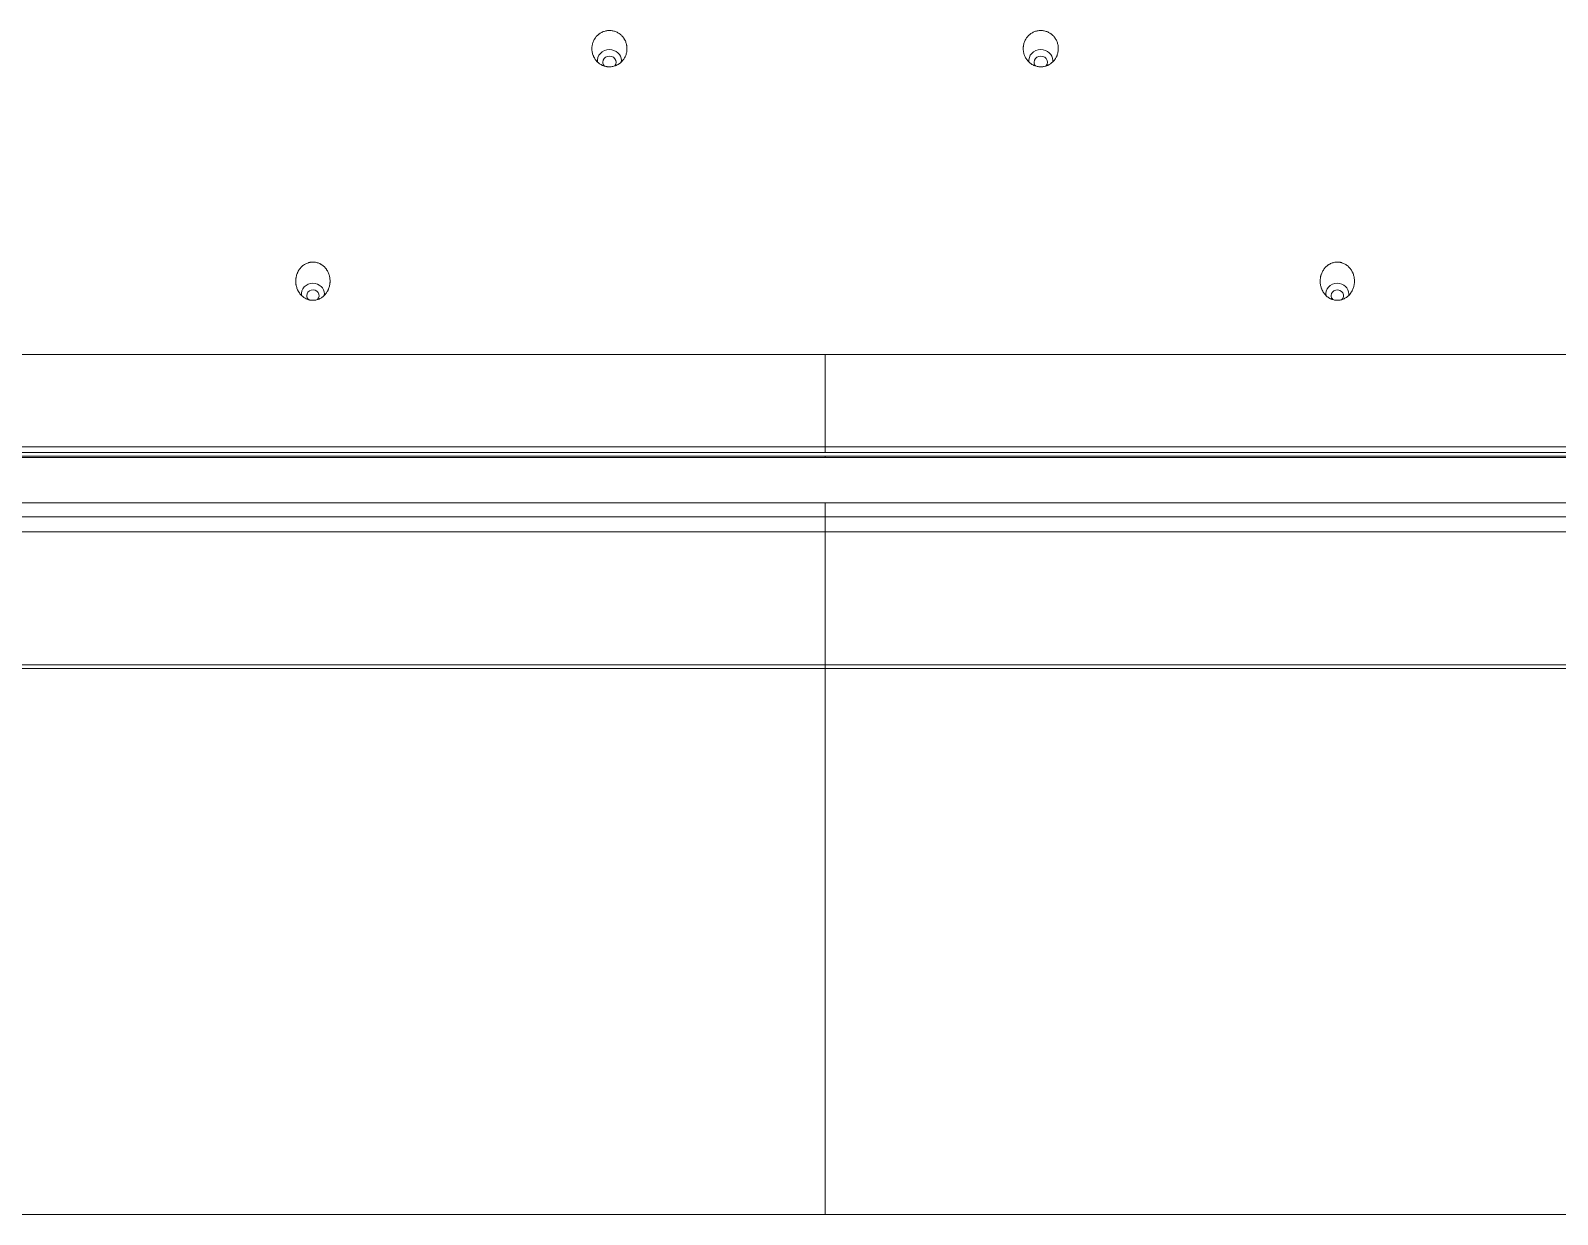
# Model space of a CAD drawing. Header units: inches. Extents: x 3778 to 56227, y -16914 to 35091.
# Drawn here: x 38637.2 to 38722.5, y -10698.3 to -10632.1 of the extents above; entities that cross this region are included whole.
import ezdxf

# ---------------------------------------------------------------- set-up
doc = ezdxf.new("R2010")
doc.units = ezdxf.units.IN
doc.header["$LTSCALE"] = 100
doc.header["$MEASUREMENT"] = 0
doc.layers.add('2-con', color=2, linetype='Continuous')
doc.layers.add('mark-B', color=2, linetype='Continuous', lineweight=20)

# ---------------------------------------------------------------- blocks, each defined once
blk = doc.blocks.new('무풍1way 일반')
at = {"layer": 'mark-B'}
for p, q in [((0, -390.265), (0, -390.476)), ((0, -390.265), (0, -390.476)), ((0, -398.738), (0, -399.521)), ((0, -398.738), (0, -399.521)), ((0, -402.051), (0, -402.138)), ((0, -402.344), (0, -402.661)), ((0, -402.661), (0, -407.818))]:
    blk.add_line(p, q, dxfattribs=at)
for centre, major_axis, start_param, end_param in [((-28.618, -411.212), (-0.641, 0), 6.140244, 6.283185), ((-28.618, -411.115), (0.346, 0), 2.274711, 6.283185), ((-28.618, -411.212), (-0.641, 0), 1.570794, 3.322627), ((-28.618, -411.115), (0.346, 0), 0, 0.786376), ((28.618, -411.212), (-0.641, 0), 6.096653, 6.283185), ((28.618, -411.115), (0.346, 0), 2.380343, 6.283185), ((28.618, -411.212), (-0.641, 0), 1.570794, 3.288362), ((28.618, -411.115), (0.346, 0), 0, 0.853236), ((-28.618, -411.212), (-0.641, 0), 0, 1.570794), ((28.618, -411.212), (-0.641, 0), 0, 1.570794), ((-12.05, -424.159), (0.372, 0), 2.50954, 6.283185), ((-12.05, -424.159), (0.372, 0), 0, 0.653554), ((12.05, -424.159), (0.372, 0), 2.493546, 6.283185), ((12.05, -424.159), (0.372, 0), 0, 0.633621), ((-12.05, -424.256), (-0.666, 0), 6.13553, 6.283185), ((-12.05, -424.256), (-0.666, 0), 0, 1.5708), ((-12.05, -424.256), (-0.666, 0), 1.570794, 3.286499), ((12.05, -424.256), (-0.666, 0), 6.14093, 6.283185), ((12.05, -424.256), (-0.666, 0), 0, 1.5708), ((12.05, -424.256), (-0.666, 0), 1.570794, 3.290714)]:
    blk.add_ellipse(centre, major_axis=major_axis, ratio=0.913545, start_param=start_param, end_param=end_param, dxfattribs=at)
for points, knots in [([(-456.218, -359.742), (-451.465, -359.741), (-441.961, -359.742), (-422.952, -359.741), (-389.686, -359.742), (-342.163, -359.741), (-285.136, -359.742), (-209.1, -359.742), (-114.054, -359.742), (-38.018, -359.742), (0, -359.742)], [0, 0, 0, 0, 0.03125, 0.0625, 0.125, 0.25, 0.375, 0.5, 0.75, 1, 1, 1, 1]), ([(-456.218, -359.742), (-451.465, -359.741), (-441.961, -359.742), (-422.952, -359.741), (-389.686, -359.742), (-342.163, -359.741), (-285.136, -359.742), (-209.1, -359.742), (-114.054, -359.742), (-38.018, -359.742), (0, -359.742)], [0, 0, 0, 0, 0.03125, 0.0625, 0.125, 0.25, 0.375, 0.5, 0.75, 1, 1, 1, 1]), ([(0, -359.742), (38.018, -359.742), (114.054, -359.742), (209.1, -359.742), (285.136, -359.742), (342.163, -359.741), (389.686, -359.742), (422.952, -359.741), (441.961, -359.742), (451.465, -359.741), (456.218, -359.742)], [0, 0, 0, 0, 0.25, 0.5, 0.625, 0.75, 0.875, 0.9375, 0.96875, 1, 1, 1, 1]), ([(0, -359.742), (38.018, -359.742), (114.054, -359.742), (209.1, -359.742), (285.136, -359.742), (342.163, -359.741), (389.686, -359.742), (422.952, -359.741), (441.961, -359.742), (451.465, -359.741), (456.218, -359.742)], [0, 0, 0, 0, 0.25, 0.5, 0.625, 0.75, 0.875, 0.9375, 0.96875, 1, 1, 1, 1]), ([(0, -390.476), (-70.859, -390.476), (-141.718, -390.476), (-248.006, -390.476), (-301.151, -390.476), (-363.152, -390.476), (-394.153, -390.476), (-411.868, -390.476), (-420.725, -390.476), (-425.154, -390.476)], [0, 0, 0, 0, 0.5, 0.5, 0.75, 0.875, 0.9375, 0.96875, 1, 1, 1, 1]), ([(0, -390.476), (-70.859, -390.476), (-141.718, -390.476), (-248.006, -390.476), (-301.151, -390.476), (-363.152, -390.476), (-394.153, -390.476), (-411.868, -390.476), (-420.725, -390.476), (-425.154, -390.476)], [0, 0, 0, 0, 0.5, 0.5, 0.75, 0.875, 0.9375, 0.96875, 1, 1, 1, 1]), ([(425.154, -390.476), (420.725, -390.476), (411.868, -390.476), (394.153, -390.476), (363.152, -390.476), (301.151, -390.476), (177.147, -390.476), (70.859, -390.476), (0, -390.476)], [0, 0, 0, 0, 0.03125, 0.0625, 0.125, 0.25, 0.5, 1, 1, 1, 1]), ([(425.154, -390.476), (420.725, -390.476), (411.868, -390.476), (394.153, -390.476), (363.152, -390.476), (301.151, -390.476), (177.147, -390.476), (70.859, -390.476), (0, -390.476)], [0, 0, 0, 0, 0.03125, 0.0625, 0.125, 0.25, 0.5, 1, 1, 1, 1]), ([(0, -397.903), (-35.56, -397.903), (-106.679, -397.903), (-213.359, -397.903), (-302.258, -397.902), (-364.488, -397.902), (-395.603, -397.901), (-413.382, -397.903), (-422.272, -397.899), (-426.717, -397.903)], [0, 0, 0, 0, 0.25, 0.5, 0.75, 0.875, 0.9375, 0.96875, 1, 1, 1, 1]), ([(0, -397.903), (-35.56, -397.903), (-106.679, -397.903), (-213.359, -397.903), (-302.258, -397.902), (-364.488, -397.902), (-395.603, -397.901), (-413.382, -397.903), (-422.272, -397.899), (-426.717, -397.903)], [0, 0, 0, 0, 0.25, 0.5, 0.75, 0.875, 0.9375, 0.96875, 1, 1, 1, 1]), ([(426.717, -397.903), (422.272, -397.899), (413.382, -397.903), (395.603, -397.901), (364.488, -397.902), (302.258, -397.902), (213.359, -397.903), (106.679, -397.903), (35.56, -397.903), (0, -397.903)], [0, 0, 0, 0, 0.03125, 0.0625, 0.125, 0.25, 0.5, 0.75, 1, 1, 1, 1]), ([(426.717, -397.903), (422.272, -397.899), (413.382, -397.903), (395.603, -397.901), (364.488, -397.902), (302.258, -397.902), (213.359, -397.903), (106.679, -397.903), (35.56, -397.903), (0, -397.903)], [0, 0, 0, 0, 0.03125, 0.0625, 0.125, 0.25, 0.5, 0.75, 1, 1, 1, 1]), ([(-426.893, -398.738), (-422.446, -398.738), (-418, -398.738), (-409.106, -398.738), (-404.659, -398.738), (-391.319, -398.738), (-382.425, -398.738), (-355.744, -398.738), (-302.383, -398.738), (-249.021, -398.738), (-142.298, -398.738), (-71.149, -398.738), (0, -398.738)], [0, 0, 0, 0, 0.03125, 0.03125, 0.0625, 0.0625, 0.125, 0.125, 0.25, 0.5, 0.5, 1, 1, 1, 1]), ([(-426.893, -398.738), (-422.446, -398.738), (-418, -398.738), (-409.106, -398.738), (-404.659, -398.738), (-391.319, -398.738), (-382.425, -398.738), (-355.744, -398.738), (-302.383, -398.738), (-249.021, -398.738), (-142.298, -398.738), (-71.149, -398.738), (0, -398.738)], [0, 0, 0, 0, 0.03125, 0.03125, 0.0625, 0.0625, 0.125, 0.125, 0.25, 0.5, 0.5, 1, 1, 1, 1]), ([(0, -398.738), (71.149, -398.738), (142.298, -398.738), (249.021, -398.738), (284.595, -398.738), (337.957, -398.738), (355.744, -398.738), (382.425, -398.738), (391.319, -398.738), (404.659, -398.738), (409.106, -398.738), (418, -398.738), (422.446, -398.738), (426.893, -398.738)], [0, 0, 0, 0, 0.5, 0.5, 0.75, 0.75, 0.875, 0.875, 0.9375, 0.9375, 0.96875, 0.96875, 1, 1, 1, 1]), ([(0, -398.738), (71.149, -398.738), (142.298, -398.738), (249.021, -398.738), (284.595, -398.738), (337.957, -398.738), (355.744, -398.738), (382.425, -398.738), (391.319, -398.738), (404.659, -398.738), (409.106, -398.738), (418, -398.738), (422.446, -398.738), (426.893, -398.738)], [0, 0, 0, 0, 0.5, 0.5, 0.75, 0.75, 0.875, 0.875, 0.9375, 0.9375, 0.96875, 0.96875, 1, 1, 1, 1]), ([(-426.891, -402.051), (-422.445, -402.051), (-417.998, -402.051), (-409.104, -402.051), (-404.657, -402.051), (-391.317, -402.051), (-382.423, -402.051), (-355.743, -402.051), (-337.956, -402.051), (-284.594, -402.051), (-249.02, -402.051), (-142.297, -402.051), (-71.149, -402.051), (0, -402.051)], [0, 0, 0, 0, 0.03125, 0.03125, 0.0625, 0.0625, 0.125, 0.125, 0.25, 0.25, 0.5, 0.5, 1, 1, 1, 1]), ([(0, -402.138), (-71.148, -402.138), (-142.296, -402.138), (-249.018, -402.138), (-284.592, -402.138), (-337.953, -402.138), (-355.74, -402.138), (-382.421, -402.138), (-391.314, -402.138), (-404.655, -402.138), (-409.101, -402.138), (-417.995, -402.138), (-422.442, -402.138), (-426.888, -402.138)], [0, 0, 0, 0, 0.5, 0.5, 0.75, 0.75, 0.875, 0.875, 0.9375, 0.9375, 0.96875, 0.96875, 1, 1, 1, 1]), ([(0, -402.051), (71.149, -402.051), (142.297, -402.051), (249.02, -402.051), (284.594, -402.051), (337.956, -402.051), (355.743, -402.051), (382.423, -402.051), (391.317, -402.051), (404.657, -402.051), (409.104, -402.051), (417.998, -402.051), (422.445, -402.051), (426.891, -402.051)], [0, 0, 0, 0, 0.5, 0.5, 0.75, 0.75, 0.875, 0.875, 0.9375, 0.9375, 0.96875, 0.96875, 1, 1, 1, 1]), ([(426.888, -402.138), (422.442, -402.138), (417.995, -402.138), (409.101, -402.138), (404.655, -402.138), (391.314, -402.138), (382.421, -402.138), (355.74, -402.138), (337.953, -402.138), (284.592, -402.138), (249.018, -402.138), (142.296, -402.138), (71.148, -402.138), (0, -402.138)], [0, 0, 0, 0, 0.03125, 0.03125, 0.0625, 0.0625, 0.125, 0.125, 0.25, 0.25, 0.5, 0.5, 1, 1, 1, 1]), ([(-27.74, -411.489), (-27.716, -411.552), (-27.697, -411.615), (-27.677, -411.712), (-27.672, -411.744), (-27.666, -411.794), (-27.664, -411.81), (-27.662, -411.843), (-27.661, -411.86), (-27.658, -411.943), (-27.661, -412.009), (-27.674, -412.108), (-27.679, -412.14), (-27.69, -412.189), (-27.694, -412.205), (-27.702, -412.237), (-27.707, -412.253), (-27.732, -412.333), (-27.757, -412.394), (-27.802, -412.481), (-27.819, -412.51), (-27.846, -412.552), (-27.855, -412.566), (-27.874, -412.593), (-27.884, -412.606), (-27.936, -412.672), (-27.981, -412.72), (-28.056, -412.784), (-28.082, -412.804), (-28.123, -412.833), (-28.137, -412.842), (-28.165, -412.859), (-28.18, -412.868), (-28.253, -412.908), (-28.314, -412.933), (-28.409, -412.96), (-28.442, -412.968), (-28.508, -412.979), (-28.541, -412.982), (-28.64, -412.987), (-28.706, -412.983), (-28.789, -412.968), (-28.805, -412.965), (-28.838, -412.957), (-28.854, -412.952), (-28.901, -412.938), (-28.932, -412.927), (-28.993, -412.901), (-29.023, -412.886), (-29.082, -412.853), (-29.11, -412.835), (-29.191, -412.777), (-29.24, -412.733), (-29.332, -412.635), (-29.372, -412.582), (-29.424, -412.497), (-29.44, -412.468), (-29.463, -412.424), (-29.47, -412.408), (-29.483, -412.378), (-29.49, -412.363), (-29.52, -412.285), (-29.539, -412.222), (-29.555, -412.141), (-29.558, -412.124), (-29.564, -412.091), (-29.566, -412.075), (-29.572, -412.025), (-29.574, -411.992), (-29.578, -411.893), (-29.574, -411.827), (-29.563, -411.744), (-29.561, -411.728), (-29.555, -411.695), (-29.552, -411.679), (-29.541, -411.63), (-29.532, -411.598), (-29.503, -411.503), (-29.478, -411.442), (-29.44, -411.369), (-29.432, -411.354), (-29.415, -411.325), (-29.406, -411.311), (-29.379, -411.269), (-29.36, -411.242), (-29.299, -411.163), (-29.254, -411.116), (-29.192, -411.061), (-29.179, -411.051), (-29.152, -411.03), (-29.139, -411.02), (-29.098, -410.991), (-29.07, -410.974), (-28.983, -410.926), (-28.922, -410.9), (-28.842, -410.877), (-28.825, -410.873), (-28.793, -410.865), (-28.777, -410.862), (-28.728, -410.854), (-28.662, -410.847), (-28.595, -410.847), (-28.545, -410.85), (-28.529, -410.852), (-28.495, -410.856), (-28.479, -410.859), (-28.397, -410.874), (-28.334, -410.893), (-28.257, -410.926), (-28.242, -410.933), (-28.212, -410.948), (-28.168, -410.972), (-28.098, -411.017), (-28.046, -411.059), (-28.009, -411.092), (-27.996, -411.104), (-27.973, -411.127), (-27.961, -411.139), (-27.905, -411.2), (-27.865, -411.253), (-27.821, -411.324), (-27.812, -411.339), (-27.796, -411.368), (-27.781, -411.397), (-27.766, -411.428), (-27.753, -411.458), (-27.746, -411.474), (-27.74, -411.489)], [0, 0, 0, 0, 0.03125, 0.03125, 0.046875, 0.046875, 0.054687, 0.054687, 0.0625, 0.0625, 0.09375, 0.09375, 0.109375, 0.109375, 0.117187, 0.117187, 0.125, 0.125, 0.15625, 0.15625, 0.171875, 0.171875, 0.179687, 0.179687, 0.1875, 0.1875, 0.21875, 0.21875, 0.234375, 0.234375, 0.242187, 0.242187, 0.25, 0.25, 0.28125, 0.28125, 0.296875, 0.296875, 0.3125, 0.3125, 0.34375, 0.34375, 0.351562, 0.351562, 0.359375, 0.359375, 0.375, 0.375, 0.390625, 0.390625, 0.40625, 0.40625, 0.4375, 0.4375, 0.46875, 0.46875, 0.484375, 0.484375, 0.492187, 0.492187, 0.5, 0.5, 0.53125, 0.53125, 0.539062, 0.539062, 0.546875, 0.546875, 0.5625, 0.5625, 0.59375, 0.59375, 0.601562, 0.601562, 0.609375, 0.609375, 0.625, 0.625, 0.65625, 0.65625, 0.664062, 0.664062, 0.671875, 0.671875, 0.6875, 0.6875, 0.71875, 0.71875, 0.726562, 0.726562, 0.734375, 0.734375, 0.75, 0.75, 0.78125, 0.78125, 0.789062, 0.789062, 0.796875, 0.796875, 0.8125, 0.828125, 0.828125, 0.835937, 0.835937, 0.84375, 0.84375, 0.875, 0.875, 0.882812, 0.882812, 0.890625, 0.90625, 0.921875, 0.921875, 0.929687, 0.929687, 0.9375, 0.9375, 0.96875, 0.96875, 0.976562, 0.976562, 0.984375, 0.992187, 0.992187, 1, 1, 1, 1]), ([(27.74, -411.489), (27.746, -411.474), (27.753, -411.458), (27.766, -411.428), (27.781, -411.397), (27.796, -411.368), (27.812, -411.339), (27.821, -411.324), (27.865, -411.253), (27.905, -411.2), (27.961, -411.139), (27.973, -411.127), (27.996, -411.104), (28.009, -411.092), (28.046, -411.059), (28.098, -411.017), (28.168, -410.972), (28.212, -410.948), (28.242, -410.933), (28.257, -410.926), (28.334, -410.893), (28.397, -410.874), (28.479, -410.859), (28.495, -410.856), (28.529, -410.852), (28.545, -410.85), (28.595, -410.847), (28.662, -410.847), (28.728, -410.854), (28.777, -410.862), (28.793, -410.865), (28.825, -410.873), (28.842, -410.877), (28.922, -410.9), (28.983, -410.926), (29.07, -410.974), (29.098, -410.991), (29.139, -411.02), (29.152, -411.03), (29.179, -411.051), (29.192, -411.061), (29.254, -411.116), (29.299, -411.163), (29.36, -411.242), (29.379, -411.269), (29.406, -411.311), (29.415, -411.325), (29.432, -411.354), (29.44, -411.369), (29.478, -411.442), (29.503, -411.503), (29.532, -411.598), (29.541, -411.63), (29.552, -411.679), (29.555, -411.695), (29.561, -411.728), (29.563, -411.744), (29.574, -411.827), (29.578, -411.893), (29.574, -411.992), (29.572, -412.025), (29.566, -412.075), (29.564, -412.091), (29.558, -412.124), (29.555, -412.141), (29.539, -412.222), (29.52, -412.285), (29.49, -412.363), (29.483, -412.378), (29.47, -412.408), (29.463, -412.424), (29.44, -412.468), (29.424, -412.497), (29.372, -412.582), (29.332, -412.635), (29.24, -412.733), (29.191, -412.777), (29.11, -412.835), (29.082, -412.853), (29.023, -412.886), (28.993, -412.901), (28.932, -412.927), (28.901, -412.938), (28.854, -412.952), (28.838, -412.957), (28.805, -412.965), (28.789, -412.968), (28.706, -412.983), (28.64, -412.987), (28.541, -412.982), (28.508, -412.979), (28.442, -412.968), (28.409, -412.96), (28.314, -412.933), (28.253, -412.908), (28.18, -412.868), (28.165, -412.859), (28.137, -412.842), (28.123, -412.833), (28.082, -412.804), (28.056, -412.784), (27.981, -412.72), (27.936, -412.672), (27.884, -412.606), (27.874, -412.593), (27.855, -412.566), (27.846, -412.552), (27.819, -412.51), (27.802, -412.481), (27.757, -412.394), (27.732, -412.333), (27.707, -412.253), (27.702, -412.237), (27.694, -412.205), (27.69, -412.189), (27.679, -412.14), (27.674, -412.108), (27.661, -412.009), (27.658, -411.943), (27.661, -411.86), (27.662, -411.843), (27.664, -411.81), (27.666, -411.794), (27.672, -411.744), (27.677, -411.712), (27.697, -411.615), (27.716, -411.552), (27.74, -411.489)], [0, 0, 0, 0, 0.007813, 0.007813, 0.015625, 0.023438, 0.023438, 0.03125, 0.03125, 0.0625, 0.0625, 0.070313, 0.070313, 0.078125, 0.078125, 0.09375, 0.109375, 0.117188, 0.117188, 0.125, 0.125, 0.15625, 0.15625, 0.164063, 0.164063, 0.171875, 0.171875, 0.1875, 0.203125, 0.203125, 0.210938, 0.210938, 0.21875, 0.21875, 0.25, 0.25, 0.265625, 0.265625, 0.273438, 0.273438, 0.28125, 0.28125, 0.3125, 0.3125, 0.328125, 0.328125, 0.335938, 0.335938, 0.34375, 0.34375, 0.375, 0.375, 0.390625, 0.390625, 0.398438, 0.398438, 0.40625, 0.40625, 0.4375, 0.4375, 0.453125, 0.453125, 0.460938, 0.460938, 0.46875, 0.46875, 0.5, 0.5, 0.507813, 0.507813, 0.515625, 0.515625, 0.53125, 0.53125, 0.5625, 0.5625, 0.59375, 0.59375, 0.609375, 0.609375, 0.625, 0.625, 0.640625, 0.640625, 0.648438, 0.648438, 0.65625, 0.65625, 0.6875, 0.6875, 0.703125, 0.703125, 0.71875, 0.71875, 0.75, 0.75, 0.757813, 0.757813, 0.765625, 0.765625, 0.78125, 0.78125, 0.8125, 0.8125, 0.820313, 0.820313, 0.828125, 0.828125, 0.84375, 0.84375, 0.875, 0.875, 0.882813, 0.882813, 0.890625, 0.890625, 0.90625, 0.90625, 0.9375, 0.9375, 0.945313, 0.945313, 0.953125, 0.953125, 0.96875, 0.96875, 1, 1, 1, 1]), ([(-11.227, -424.364), (-11.192, -424.42), (-11.163, -424.478), (-11.117, -424.599), (-11.099, -424.661), (-11.084, -424.742), (-11.081, -424.758), (-11.077, -424.79), (-11.071, -424.839), (-11.068, -424.92), (-11.071, -424.984), (-11.075, -425.033), (-11.077, -425.049), (-11.082, -425.081), (-11.085, -425.098), (-11.1, -425.178), (-11.118, -425.24), (-11.154, -425.33), (-11.167, -425.36), (-11.189, -425.404), (-11.197, -425.418), (-11.213, -425.447), (-11.222, -425.461), (-11.266, -425.529), (-11.305, -425.581), (-11.373, -425.651), (-11.396, -425.674), (-11.446, -425.717), (-11.472, -425.737), (-11.552, -425.793), (-11.609, -425.825), (-11.7, -425.864), (-11.731, -425.876), (-11.793, -425.895), (-11.857, -425.912), (-11.921, -425.922), (-11.97, -425.927), (-11.986, -425.928), (-12.019, -425.929), (-12.036, -425.93), (-12.118, -425.93), (-12.183, -425.923), (-12.279, -425.902), (-12.311, -425.894), (-12.374, -425.873), (-12.405, -425.862), (-12.495, -425.822), (-12.551, -425.79), (-12.618, -425.743), (-12.632, -425.733), (-12.657, -425.712), (-12.695, -425.681), (-12.754, -425.625), (-12.796, -425.575), (-12.826, -425.536), (-12.836, -425.523), (-12.855, -425.496), (-12.864, -425.482), (-12.907, -425.413), (-12.936, -425.355), (-12.971, -425.264), (-12.982, -425.233), (-13, -425.17), (-13.007, -425.138), (-13.024, -425.043), (-13.03, -424.978), (-13.03, -424.88), (-13.028, -424.847), (-13.022, -424.783), (-13.017, -424.75), (-12.999, -424.655), (-12.981, -424.593), (-12.95, -424.516), (-12.944, -424.501), (-12.931, -424.471), (-12.909, -424.427), (-12.869, -424.357), (-12.832, -424.304), (-12.802, -424.265), (-12.791, -424.252), (-12.77, -424.228), (-12.759, -424.215), (-12.702, -424.156), (-12.653, -424.113), (-12.573, -424.057), (-12.546, -424.039), (-12.503, -424.015), (-12.488, -424.007), (-12.459, -423.992), (-12.444, -423.986), (-12.369, -423.953), (-12.307, -423.933), (-12.226, -423.916), (-12.21, -423.913), (-12.178, -423.908), (-12.161, -423.906), (-12.112, -423.901), (-12.079, -423.899), (-11.981, -423.9), (-11.916, -423.907), (-11.819, -423.928), (-11.787, -423.936), (-11.725, -423.956), (-11.664, -423.98), (-11.606, -424.01), (-11.563, -424.034), (-11.549, -424.043), (-11.521, -424.06), (-11.507, -424.07), (-11.441, -424.117), (-11.392, -424.16), (-11.325, -424.232), (-11.303, -424.257), (-11.263, -424.309), (-11.244, -424.336), (-11.227, -424.364)], [0, 0, 0, 0, 0.03125, 0.03125, 0.0625, 0.0625, 0.070313, 0.070313, 0.078125, 0.09375, 0.109375, 0.109375, 0.117188, 0.117188, 0.125, 0.125, 0.15625, 0.15625, 0.171875, 0.171875, 0.179688, 0.179688, 0.1875, 0.1875, 0.21875, 0.21875, 0.234375, 0.234375, 0.25, 0.25, 0.28125, 0.28125, 0.296875, 0.296875, 0.3125, 0.328125, 0.328125, 0.335938, 0.335938, 0.34375, 0.34375, 0.375, 0.375, 0.390625, 0.390625, 0.40625, 0.40625, 0.4375, 0.4375, 0.445313, 0.445313, 0.453125, 0.46875, 0.484375, 0.484375, 0.492188, 0.492188, 0.5, 0.5, 0.53125, 0.53125, 0.546875, 0.546875, 0.5625, 0.5625, 0.59375, 0.59375, 0.609375, 0.609375, 0.625, 0.625, 0.65625, 0.65625, 0.664063, 0.664063, 0.671875, 0.6875, 0.703125, 0.703125, 0.710938, 0.710938, 0.71875, 0.71875, 0.75, 0.75, 0.765625, 0.765625, 0.773438, 0.773438, 0.78125, 0.78125, 0.8125, 0.8125, 0.820313, 0.820313, 0.828125, 0.828125, 0.84375, 0.84375, 0.875, 0.875, 0.890625, 0.890625, 0.90625, 0.921875, 0.921875, 0.929687, 0.929687, 0.9375, 0.9375, 0.96875, 0.96875, 0.984375, 0.984375, 1, 1, 1, 1]), ([(11.227, -424.364), (11.244, -424.336), (11.263, -424.309), (11.303, -424.257), (11.325, -424.232), (11.392, -424.16), (11.441, -424.117), (11.507, -424.07), (11.521, -424.06), (11.549, -424.043), (11.563, -424.034), (11.606, -424.01), (11.664, -423.98), (11.725, -423.956), (11.787, -423.936), (11.819, -423.928), (11.916, -423.907), (11.981, -423.9), (12.079, -423.899), (12.112, -423.901), (12.161, -423.906), (12.178, -423.908), (12.21, -423.913), (12.226, -423.916), (12.307, -423.933), (12.369, -423.953), (12.444, -423.986), (12.459, -423.992), (12.488, -424.007), (12.503, -424.015), (12.546, -424.039), (12.573, -424.057), (12.653, -424.113), (12.702, -424.156), (12.759, -424.215), (12.77, -424.228), (12.791, -424.252), (12.802, -424.265), (12.832, -424.304), (12.869, -424.357), (12.909, -424.427), (12.931, -424.471), (12.944, -424.501), (12.95, -424.516), (12.981, -424.593), (12.999, -424.655), (13.017, -424.75), (13.022, -424.783), (13.028, -424.847), (13.03, -424.88), (13.03, -424.978), (13.024, -425.043), (13.007, -425.138), (13, -425.17), (12.982, -425.233), (12.971, -425.264), (12.936, -425.355), (12.907, -425.413), (12.864, -425.482), (12.855, -425.496), (12.836, -425.523), (12.826, -425.536), (12.796, -425.575), (12.754, -425.625), (12.695, -425.681), (12.657, -425.712), (12.632, -425.733), (12.618, -425.743), (12.551, -425.79), (12.495, -425.822), (12.405, -425.862), (12.374, -425.873), (12.311, -425.894), (12.279, -425.902), (12.183, -425.923), (12.118, -425.93), (12.036, -425.93), (12.019, -425.929), (11.986, -425.928), (11.97, -425.927), (11.921, -425.922), (11.857, -425.912), (11.793, -425.895), (11.731, -425.876), (11.7, -425.864), (11.609, -425.825), (11.552, -425.793), (11.472, -425.737), (11.446, -425.717), (11.396, -425.674), (11.373, -425.651), (11.305, -425.581), (11.266, -425.529), (11.222, -425.461), (11.213, -425.447), (11.197, -425.418), (11.189, -425.404), (11.167, -425.36), (11.154, -425.33), (11.118, -425.24), (11.1, -425.178), (11.085, -425.098), (11.082, -425.081), (11.077, -425.049), (11.075, -425.033), (11.071, -424.984), (11.068, -424.92), (11.071, -424.839), (11.077, -424.79), (11.081, -424.758), (11.084, -424.742), (11.099, -424.661), (11.117, -424.599), (11.163, -424.478), (11.192, -424.42), (11.227, -424.364)], [0, 0, 0, 0, 0.015625, 0.015625, 0.03125, 0.03125, 0.0625, 0.0625, 0.070313, 0.070313, 0.078125, 0.078125, 0.09375, 0.109375, 0.109375, 0.125, 0.125, 0.15625, 0.15625, 0.171875, 0.171875, 0.179687, 0.179687, 0.1875, 0.1875, 0.21875, 0.21875, 0.226562, 0.226562, 0.234375, 0.234375, 0.25, 0.25, 0.28125, 0.28125, 0.289062, 0.289062, 0.296875, 0.296875, 0.3125, 0.328125, 0.335937, 0.335937, 0.34375, 0.34375, 0.375, 0.375, 0.390625, 0.390625, 0.40625, 0.40625, 0.4375, 0.4375, 0.453125, 0.453125, 0.46875, 0.46875, 0.5, 0.5, 0.507812, 0.507812, 0.515625, 0.515625, 0.53125, 0.546875, 0.554687, 0.554687, 0.5625, 0.5625, 0.59375, 0.59375, 0.609375, 0.609375, 0.625, 0.625, 0.65625, 0.65625, 0.664062, 0.664062, 0.671875, 0.671875, 0.6875, 0.703125, 0.703125, 0.71875, 0.71875, 0.75, 0.75, 0.765625, 0.765625, 0.78125, 0.78125, 0.8125, 0.8125, 0.820312, 0.820312, 0.828125, 0.828125, 0.84375, 0.84375, 0.875, 0.875, 0.882812, 0.882812, 0.890625, 0.890625, 0.90625, 0.921875, 0.929687, 0.929687, 0.9375, 0.9375, 0.96875, 0.96875, 1, 1, 1, 1])]:
    blk.add_open_spline(points, degree=3, knots=knots, dxfattribs=at)
for points, degree in [([(0, -359.74), (0, -369.929), (0, -380.105), (0, -390.265)], 3), ([(0, -359.74), (0, -369.929), (0, -380.105), (0, -390.265)], 3), ([(-425.154, -390.265), (-283.436, -390.265), (-141.718, -390.265), (0, -390.265)], 3), ([(-425.154, -390.265), (-283.436, -390.265), (-141.718, -390.265), (0, -390.265)], 3), ([(0, -390.265), (141.718, -390.265), (283.436, -390.265), (425.154, -390.265)], 3), ([(0, -390.265), (141.718, -390.265), (283.436, -390.265), (425.154, -390.265)], 3), ([(0, -397.903), (0, -390.476)], 1), ([(0, -397.903), (0, -390.476)], 1), ([(0, -397.903), (0, -398.738)], 1), ([(0, -397.903), (0, -398.738)], 1), ([(-426.893, -399.522), (-213.447, -399.517), (0, -399.521)], 2), ([(-426.893, -399.522), (-213.447, -399.517), (0, -399.521)], 2), ([(0, -399.521), (213.447, -399.52), (426.893, -399.523)], 2), ([(0, -399.521), (213.447, -399.52), (426.893, -399.523)], 2), ([(-427.338, -402.344), (-284.892, -402.344), (-142.446, -402.344), (0, -402.344)], 3), ([(0, -402.661), (-142.446, -402.661), (-284.892, -402.661), (-427.338, -402.661)], 3), ([(0, -402.344), (142.446, -402.344), (284.892, -402.344), (427.338, -402.344)], 3), ([(427.338, -402.661), (284.892, -402.661), (142.446, -402.661), (0, -402.661)], 3), ([(0, -407.818), (-145.505, -407.818), (-291.01, -407.818), (-436.515, -407.818)], 3), ([(436.515, -407.818), (291.01, -407.818), (145.505, -407.818), (0, -407.818)], 3)]:
    blk.add_open_spline(points, degree=degree, dxfattribs=at)
blk = doc.blocks.new('dpdjzjs')
at = {"layer": 'mark-B', "rotation": 180}
blk.add_blockref('무풍1way 일반', (174652.415, 90772.437), dxfattribs=at)

msp = doc.modelspace()

# ---------------------------------------------------------------- block references
at = {"layer": '2-con'}
msp.add_blockref('dpdjzjs', (-135970.865, -101830.442), dxfattribs=at)

doc.saveas('drawing.dxf')
